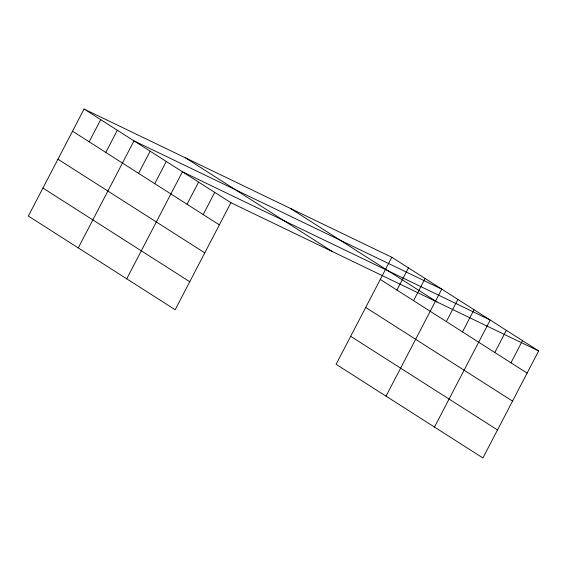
<?xml version="1.0" encoding="UTF-8"?>
<svg xmlns="http://www.w3.org/2000/svg" width="567" height="567" viewBox="0 0 567 567"><rect width="100%" height="100%" fill="white"/><g stroke="black" fill="none" stroke-linecap="round" stroke-linejoin="round"><path stroke-width="0.85" d="M84.072 109.027L28.35 216.055L175.175 309.731L230.897 202.695L84.072 109.027L391.825 257.269L538.65 350.945L482.928 457.973L336.103 364.305L391.825 257.269M89.168 141.814L100.706 119.637M105.809 152.424L117.348 130.254M78.267 247.907L133.989 140.871L441.743 289.12L386.028 396.156M138.596 173.346L150.142 151.176M154.748 183.651L166.287 161.482M126.725 278.815L182.439 171.787L490.2 320.029L434.478 427.064M187.053 204.262L198.592 182.085M203.199 214.56L214.744 192.39M396.921 290.056L408.467 267.886M413.563 300.673L425.108 278.503M446.357 321.595L457.895 299.426M462.509 331.901L474.047 309.724M494.807 352.504L506.345 330.334M510.959 362.809L522.498 340.639M230.897 202.695L538.65 350.945M290.269 208.351L437.093 302.02M380.287 279.439L527.112 373.114M185.629 157.945L332.453 251.62M365.708 307.449L512.533 401.117M72.526 131.197L219.351 224.865M350.682 336.302L497.507 429.97M57.947 159.199L204.772 252.868M42.929 188.053L189.754 281.728"/></g></svg>
